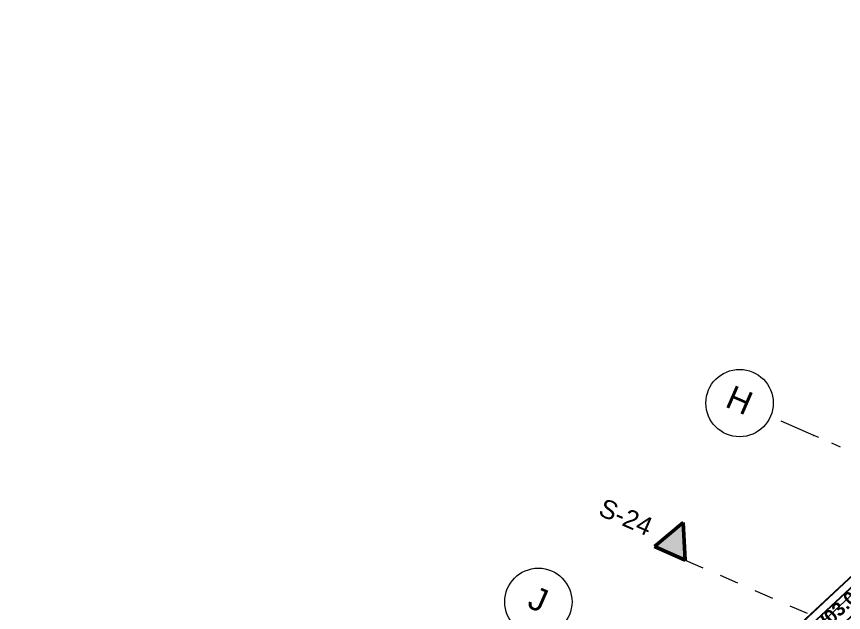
# Model space of a CAD drawing. Header units: millimetres. Extents: x -35034 to 431752, y -71616 to 25069.
# Drawn here: x 306424 to 318706, y -21880 to -13031 of the extents above; entities that cross this region are included whole.
import ezdxf
from ezdxf.enums import TextEntityAlignment as Align

# ---------------------------------------------------------------- set-up
doc = ezdxf.new("R2010")
doc.units = ezdxf.units.MM
doc.header["$MEASUREMENT"] = 0
doc.linetypes.add('Dashed', pattern=[564.444447, 282.222223, -282.222223])
doc.linetypes.add('Double Dashed', pattern=[1093.611073, 529.166651, -211.666656, 141.111112, -211.666656])
for name, color, linetype in [('A-25-M_Curtain_Wall', 7, 'Continuous'), ('A-95-MC_Marker_Section_P2.Marker', 7, 'Continuous'), ('New_A-15-MG_Structural_Grid_Phase_2', 7, 'Continuous'), ('New_A-20-M_Floor_Slab', 7, 'Continuous'), ('New_A-25-M_Curtain_Wall', 7, 'Continuous'), ('New_A-25-M_Wall_Ext', 7, 'Continuous'), ('New_ArchiCAD Window Markers', 7, 'Continuous')]:
    doc.layers.add(name, color=color, linetype=linetype)
for name, color, linetype, lineweight in [('A-25-M_Curtain_Wall_Pen_No__90', 8, 'Continuous', 20), ('A-95-MC_Marker_Section_P2.Marker_Pen_No__1', 7, 'Continuous', 13), ('A-95-MC_Marker_Section_P2.Marker_Pen_No__6', 7, 'Continuous', 35), ('New_A-20-M_Floor_Slab_Pen_No__89', 8, 'Continuous', 20), ('New_A-25-M_Curtain_Wall_Pen_No__87', 8, 'Continuous', 20), ('New_ArchiCAD Window Markers_Pen_No__1', 7, 'Continuous', 13), ('New_ArchiCAD Window Markers_Pen_No__5', 7, 'Continuous', 25)]:
    doc.layers.add(name, color=color, linetype=linetype, lineweight=lineweight)
doc.layers.add('A-95-MC_Marker_Section_P2.Marker_Pen_No__25', color=7, linetype='Continuous', lineweight=50, true_color=0x2a2a2a)
doc.layers.add('New_A-15-MG_Structural_Grid_Phase_2_Pen_No__222', color=7, linetype='Continuous', lineweight=13, true_color=0x65af33)
doc.styles.add('GENERATED_STYLE_2', font='')
doc.styles.add('GENERATED_STYLE_4', font='')
doc.styles.get('GENERATED_STYLE_2').set_extended_font_data('Arial', bold=True)
doc.styles.get('GENERATED_STYLE_4').set_extended_font_data('Swis721 BT')

# ---------------------------------------------------------------- blocks, each defined once
blk = doc.blocks.new('Slab_6_2', base_point=(319509, -20987))
at = {"layer": 'New_A-20-M_Floor_Slab_Pen_No__89', "linetype": 'Continuous', "flags": 128}
blk.add_lwpolyline([(319509, -20987), (306424, -33163), (323849, -40760)], dxfattribs=at)
blk = doc.blocks.new('Curtain Wall_27_2', base_point=(341458, 0))
at = {"layer": 'New_A-25-M_Curtain_Wall_Pen_No__87', "linetype": 'Continuous'}
blk.add_line((317816, -22287), (318946, -21236), dxfattribs=at)
blk = doc.blocks.new('Beam_1_2', base_point=(306828, -33126))
at = {"layer": 'A-25-M_Curtain_Wall_Pen_No__90', "linetype": 'Continuous'}
blk.add_line((306515, -32791), (330235, -10718), dxfattribs=at)
blk = doc.blocks.new('Window Stamp 18_12')
at = {"layer": 'New_ArchiCAD Window Markers_Pen_No__5', "linetype": 'Continuous'}
for p, q in [((716, -332), (-961, -332)), ((-961, -332), (-961, -647)), ((716, -332), (-961, -332)), ((716, -647), (716, -332)), ((-961, -647), (716, -647))]:
    blk.add_line(p, q, dxfattribs=at)
at = {"layer": 'New_ArchiCAD Window Markers_Pen_No__1', "style": 'GENERATED_STYLE_2'}
blk.add_attdef('AC_WIDO_ID', text='', height=200, rotation=180, dxfattribs=at).set_placement((640, -267), align=Align.BOTTOM_LEFT)
blk = doc.blocks.new('Wall_453_2', base_point=(330529, -11034))
at = {"layer": 'New_ArchiCAD Window Markers'}
ref = blk.add_blockref('Window Stamp 18_12', (318755, -22453), dxfattribs=dict(at, rotation=222.9401050489002))
ref.add_attrib('AC_WIDO_ID', 'P2-W03.048', dxfattribs={"layer": 'New_ArchiCAD Window Markers_Pen_No__1', "color": 7, "height": 200, "rotation": 42.9401, "style": 'GENERATED_STYLE_2'}).set_placement((318060, -22581), align=Align.BOTTOM_LEFT)
blk = doc.blocks.new('Standard grid marker_9')
at = {"layer": 'New_A-15-MG_Structural_Grid_Phase_2_Pen_No__222', "linetype": 'Double Dashed'}
for p, q in [((705, 0), (18281, 0)), ((18281, 0), (18986, 0))]:
    blk.add_line(p, q, dxfattribs=at)
at = {"layer": 'New_A-15-MG_Structural_Grid_Phase_2_Pen_No__222', "linetype": 'Continuous'}
blk.add_circle((19486, 0), 500, dxfattribs=at)
at = {"layer": 'New_A-15-MG_Structural_Grid_Phase_2_Pen_No__222', "linetype": 'Double Dashed'}
blk.add_point((18281, 0), dxfattribs=at)
blk.add_point((18281, 0), dxfattribs=at)
at = {"layer": 'New_A-15-MG_Structural_Grid_Phase_2_Pen_No__222', "style": 'GENERATED_STYLE_4'}
for tag, p in [('AC_MarkerText_1_0', (-500, 43)), ('AC_MarkerText_1_1', (19486, 43))]:
    blk.add_attdef(tag, text='', height=350, rotation=180, dxfattribs=at).set_placement(p, align=Align.MIDDLE_CENTER)
blk = doc.blocks.new('Standard grid marker_10')
at = {"layer": 'New_A-15-MG_Structural_Grid_Phase_2_Pen_No__222', "linetype": 'Continuous'}
blk.add_circle((54463, 0), 500, dxfattribs=at)
at = {"layer": 'New_A-15-MG_Structural_Grid_Phase_2_Pen_No__222', "style": 'GENERATED_STYLE_4'}
for tag, p in [('AC_MarkerText_1_0', (-500, 39)), ('AC_MarkerText_1_1', (54463, 39))]:
    blk.add_attdef(tag, text='', height=350, rotation=180, dxfattribs=at).set_placement(p, align=Align.MIDDLE_CENTER)
blk = doc.blocks.new('Cutting Plane_4_2', base_point=(316128, -21003))
at = {"layer": 'A-95-MC_Marker_Section_P2.Marker_Pen_No__25', "linetype": 'Continuous'}
blk.add_hatch(color=256, dxfattribs=at).paths.add_polyline_path([(315898, -20903), (316357, -21103), (316327, -20544)])
at = {"layer": 'A-95-MC_Marker_Section_P2.Marker_Pen_No__1', "linetype": 'Dashed'}
blk.add_line((316357, -21103), (363850, -41812), dxfattribs=at)
at = {"layer": 'A-95-MC_Marker_Section_P2.Marker_Pen_No__25', "linetype": 'Continuous'}
for p, q in [((316327, -20544), (315898, -20903)), ((316357, -21103), (316327, -20544)), ((315898, -20903), (316357, -21103))]:
    blk.add_line(p, q, dxfattribs=at)
at = {"layer": 'A-95-MC_Marker_Section_P2.Marker_Pen_No__6', "insert": (315046, -20431), "char_height": 275, "attachment_point": 7, "rotation": 336.4404, "style": 'GENERATED_STYLE_4'}
blk.add_mtext('\\A1;{\\fSwis721 BT|b0|i0|c0|p34;S-24}', dxfattribs=at)

msp = doc.modelspace()

# ---------------------------------------------------------------- block references
at = {"layer": 'A-25-M_Curtain_Wall', "color": 8, "lineweight": 20}
msp.add_blockref('Beam_1_2', (306828, -33125.7), dxfattribs=at)
at = {"layer": 'A-95-MC_Marker_Section_P2.Marker'}
msp.add_blockref('Cutting Plane_4_2', (316127.6, -21002.6), dxfattribs=at)
at = {"layer": 'New_A-15-MG_Structural_Grid_Phase_2', "color": 8, "linetype": 'Continuous', "lineweight": 15}
ref = msp.add_blockref('Standard grid marker_9', (335024.8, -26559.5), dxfattribs=dict(at, zscale=1000, rotation=156.4404115839929))
ref.add_attrib('AC_MarkerText_1_1', 'H', dxfattribs={"layer": 'New_A-15-MG_Structural_Grid_Phase_2_Pen_No__222', "color": 85, "true_color": 0x65af33, "height": 350, "rotation": 336.44041, "style": 'GENERATED_STYLE_4'}).set_placement((317162.7, -18727.3), align=Align.MIDDLE_CENTER)
ref = msp.add_blockref('Standard grid marker_10', (364097.6, -43491.3), dxfattribs=dict(at, zscale=1000, rotation=156.4404115839929))
ref.add_attrib('AC_MarkerText_1_1', 'J', dxfattribs={"layer": 'New_A-15-MG_Structural_Grid_Phase_2_Pen_No__222', "color": 85, "true_color": 0x65af33, "height": 350, "rotation": 336.44041, "style": 'GENERATED_STYLE_4'}).set_placement((314174.2, -21683.5), align=Align.MIDDLE_CENTER)
at = {"layer": 'New_A-20-M_Floor_Slab', "color": 8, "linetype": 'Continuous', "lineweight": 20}
msp.add_blockref('Slab_6_2', (319508.7, -20986.7), dxfattribs=at)
at = {"layer": 'New_A-25-M_Curtain_Wall', "linetype": 'Continuous', "lineweight": 0}
msp.add_blockref('Curtain Wall_27_2', (341458.1, 0), dxfattribs=at)
at = {"layer": 'New_A-25-M_Wall_Ext', "color": 250, "lineweight": 50, "true_color": 0x2a2a2a}
msp.add_blockref('Wall_453_2', (330529, -11033.6), dxfattribs=at)

doc.saveas('drawing.dxf')
